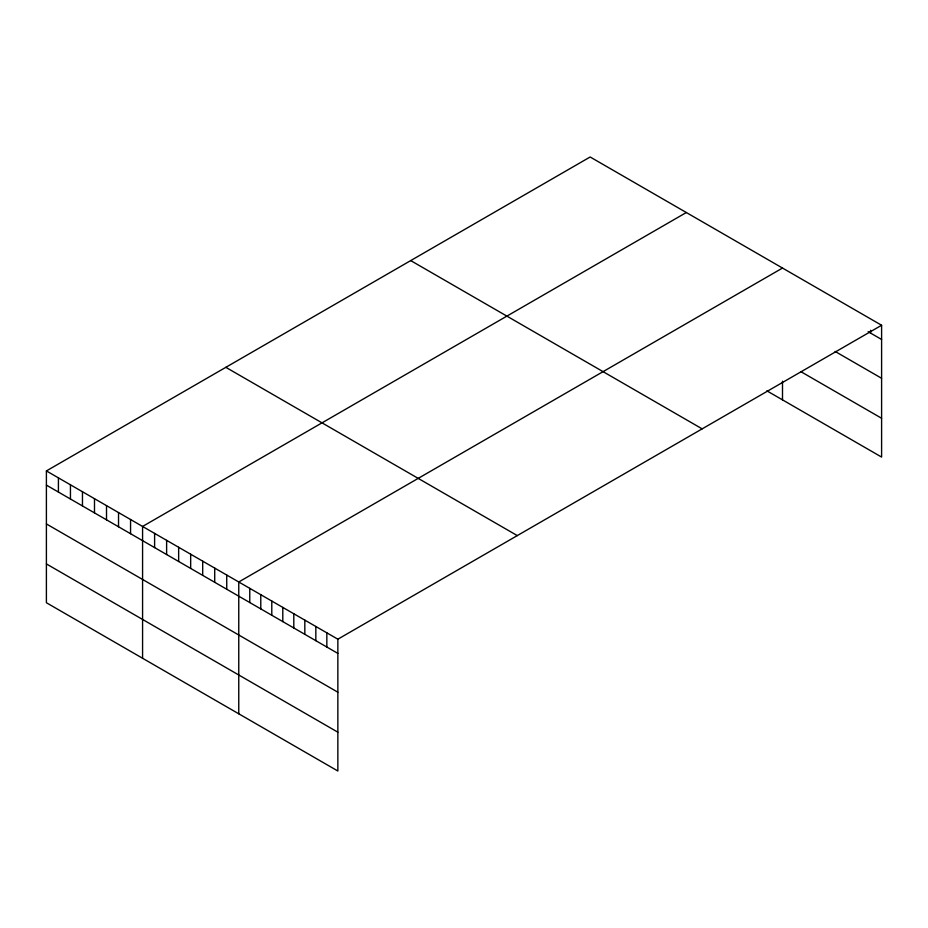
<?xml version="1.0" encoding="UTF-8"?>
<svg xmlns="http://www.w3.org/2000/svg" width="928" height="928" viewBox="0 0 928 928"><rect width="100%" height="100%" fill="white"/><g stroke="black" fill="none" stroke-linecap="round" stroke-linejoin="round"><path stroke-width="1.39" d="M881.6 325.264L337.85 639.195L337.85 771.006L46.4 602.736L46.4 470.925L590.15 156.994L881.6 325.264L881.6 457.075L766.876 390.839M686.326 212.524L142.576 526.454L142.576 658.265M782.501 268.053L238.763 581.984L238.763 713.794M868.144 331.69L881.6 339.462M835.107 351.434L881.6 378.276M800.852 371.641L881.6 418.261M410.71 260.594L702.16 428.864M225.84 367.326L517.29 535.595M46.4 470.925L337.85 639.195M46.4 485.124L337.85 653.393M46.4 523.937L337.85 692.207M46.4 563.922L337.85 732.192M870.592 330.264L870.592 333.106M782.501 381.176L782.501 399.864M326.842 632.838L326.842 647.036M315.833 626.481L315.833 640.68M304.825 620.124L304.825 634.323M293.805 613.768L293.805 627.966M282.796 607.411L282.796 621.609M271.788 601.054L271.788 615.252M260.78 594.697L260.78 608.896M249.771 588.34L249.771 602.539M226.734 575.035L226.734 589.234M214.716 568.098L214.716 582.297M202.687 561.162L202.687 575.36M190.669 554.213L190.669 568.412M178.652 547.276L178.652 561.475M166.622 540.34L166.622 554.538M154.605 533.391L154.605 547.59M130.558 519.506L130.558 533.704M118.529 512.569L118.529 526.768M106.511 505.632L106.511 519.831M94.494 498.684L94.494 512.882M82.464 491.747L82.464 505.946M70.447 484.81L70.447 499.009M58.418 477.862L58.418 492.06"/></g></svg>
